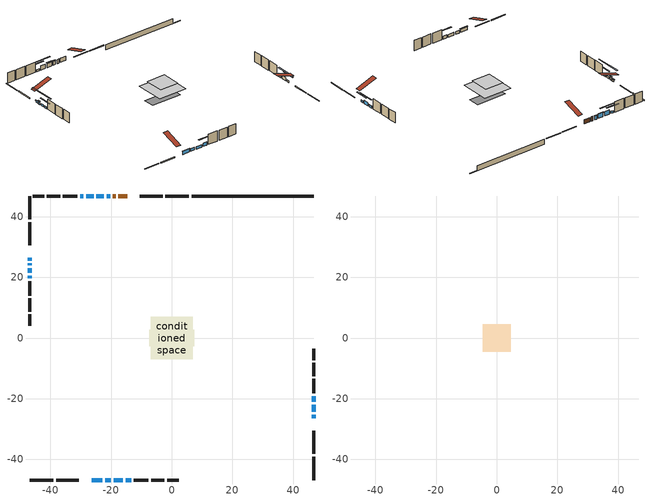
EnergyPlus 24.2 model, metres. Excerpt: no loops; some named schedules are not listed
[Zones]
conditioned space
 floor adiabatic (AdiabaticFloorConstruction): -6.98,-6.98 -6.98,6.98 6.98,6.98 6.98,-6.98 z4.28
 floor foundation (Slab1 construction): -7.41,-2.65 -7.41,2.65 7.41,2.65 7.41,-2.65 z-0.6
 wall outside (RimJoist1 construction): 5.67,46.83 -2.06,46.83 / -46.83,-46.83 -39.1,-46.83 / -46.83,46.83 -46.83,39.1 / 46.83,-46.83 46.83,-39.1 z1.84:2.14
 wall outside (RimJoist2 construction): -2.99,46.83 -10.54,46.83 / -38.17,-46.83 -30.63,-46.83 / -46.83,38.17 -46.83,30.63 / 46.83,-38.17 46.83,-30.63 z1.84:2.14
 wall outside (AdiabaticWallConstruction 1): -14.74,46.83 -17.62,46.83 / -18.55,46.83 -19.41,46.83 z1.84:3.87
 wall outside (AdiabaticWallConstruction): 46.83,-26.42 46.83,-25.25 / -46.83,26.42 -46.83,25.5 / -46.83,23.04 -46.83,21.51 / -46.83,20.59 -46.83,19.67 / 46.83,-21.01 46.83,-19.18 z1.84:2.76; -20.34,46.83 -21.45,46.83 z1.84:3.67; -22.38,46.83 -24.82,46.83 / -25.75,46.83 -28.19,46.83 z1.84:3.87; -26.42,-46.83 -22.86,-46.83 / 46.83,-24.32 46.83,-21.94 / -15.22,-46.83 -13.44,-46.83 z1.84:3.36; -46.83,24.58 -46.83,23.96 z1.84:3.37; -21.94,-46.83 -20.11,-46.83 / -19.18,-46.83 -16.14,-46.83 z1.84:3.06; -29.12,46.83 -30.23,46.83 z1.84:2.86
 wall outside (Wall1 construction): -31.16,46.83 -35.92,46.83 / -12.51,-46.83 -7.75,-46.83 / -46.83,18.74 -46.83,13.98 / 46.83,-18.25 46.83,-13.49 z1.84:6.72
 wall outside (Wall2 construction): -36.85,46.83 -41.2,46.83 / -6.82,-46.83 -2.47,-46.83 / -46.83,13.05 -46.83,8.7 / 46.83,-12.56 46.83,-8.21 z1.84:6.72
 wall outside (Wall3 construction): -42.13,46.83 -45.9,46.83 / -1.54,-46.83 2.23,-46.83 / -46.83,7.77 -46.83,4 / 46.83,-7.28 46.83,-3.51 z1.84:6.72
 wall foundation (FoundationWall1 construction): 6.6,46.83,-0.6 6.6,46.83,1.84 42.81,46.83,1.84 42.81,46.83,-0.41 46.83,46.83,-0.41 46.83,46.83,-0.6
 window (WindowConstruction): 46.83,-26.42 46.83,-25.25 z1.84:2.75
 window (WindowConstruction 7): -20.34,46.83 -21.45,46.83 z1.84:3.67
 window (WindowConstruction 8): -22.38,46.83 -24.82,46.83 z1.84:3.87
 window (WindowConstruction 9): -26.42,-46.83 -22.86,-46.83 z1.84:3.36
 window (WindowConstruction 10): -46.83,26.42 -46.83,25.5 z1.84:2.75
 window (WindowConstruction 11): -46.83,24.58 -46.83,23.97 z1.84:3.36
 window (WindowConstruction 12): -21.94,-46.83 -20.11,-46.83 z1.84:3.06
 window (WindowConstruction 13): -19.18,-46.83 -16.14,-46.83 z1.84:3.06
 window (WindowConstruction 1): 46.83,-24.32 46.83,-21.94 z1.84:3.36
 window (WindowConstruction 14): -46.83,23.04 -46.83,21.51 z1.84:2.75
 window (WindowConstruction 2): -25.75,46.83 -28.19,46.83 z1.84:3.87
 window (WindowConstruction 3): -29.12,46.83 -30.23,46.83 z1.84:2.85
 window (WindowConstruction 4): -15.21,-46.83 -13.44,-46.83 z1.84:3.36
 window (WindowConstruction 5): -46.83,20.58 -46.83,19.67 z1.84:2.75
 window (WindowConstruction 6): 46.83,-21.01 46.83,-19.18 z1.84:2.75
 door (Door): -14.74,46.83 -17.62,46.83 z1.84:3.87
 door (Door 1): -18.55,46.83 -19.41,46.83 z1.84:3.87
 ceiling adiabatic (AdiabaticFloorConstruction): 6.98,-6.98 6.98,6.98 -6.98,6.98 -6.98,-6.98 z4.28
attic - vented
 floor to conditioned space (Floor1 construction Reversed): -4.58,-4.58 -4.58,4.58 4.58,4.58 4.58,-4.58 z6.72
 roof outside (Roof1 construction): -13.81,46.83,6.72 -13.81,37.92,9.69 -11.47,37.92,9.69 -11.47,46.83,6.72; -27.35,-46.83,6.72 -27.35,-37.92,9.69 -29.7,-37.92,9.69 -29.7,-46.83,6.72; -46.83,27.35,6.72 -37.92,27.35,9.69 -37.92,29.7,9.69 -46.83,29.7,6.72; 46.83,-27.35,6.72 37.92,-27.35,9.69 37.92,-29.7,9.69 46.83,-29.7,6.72
shading: 46.83,-22.61 46.83,-29.06 47.24,-29.06 47.24,-22.61 z5.39; -21.65,46.83 -20.14,46.83 -20.14,47.24 -21.65,47.24 z3.87; -25.02,46.83 -22.18,46.83 -22.18,47.24 -25.02,47.24 z4.07; -22.66,-46.83 -26.62,-46.83 -26.62,-47.24 -22.66,-47.24 z3.57; -46.83,25.3 -46.83,26.62 -47.24,26.62 -47.24,25.3 z2.96; -46.83,23.76 -46.83,24.78 -47.24,24.78 -47.24,23.76 z3.57; 46.83,-19.3 46.83,-26.96 47.24,-26.96 47.24,-19.3 z6; -46.83,16.13 -46.83,28.42 -47.24,28.42 -47.24,16.13 z8.13; -30.83,46.83 -23.11,46.83 -23.11,47.24 -30.83,47.24 z6.51; -32.87,46.83 -26.48,46.83 -26.48,47.24 -32.87,47.24 z5.49; -10.8,-46.83 -17.85,-46.83 -17.85,-47.24 -10.8,-47.24 z6; -46.83,17.03 -46.83,23.22 -47.24,23.22 -47.24,17.03 z5.39; 46.83,-18.98 46.83,-21.21 47.24,-21.21 47.24,-18.98 z2.96
[Building]
Building 1: Terrain=Suburbs
[Site:Location]
Muskoka_ON: Latitude {deg}=44.97; Longitude {deg}=-79.3; Time Zone {hr}=-5; Elevation {m}=282; Keep Site Location Information=Yes
[Site:GroundTemperature:Shallow]
1.23063, -0.843289, -1.00938, -0.0251953, 3.92574, 7.85827, 11.2676, 13.4273, 13.6107, 11.8542, 8.53183, 4.71994
[Site:WaterMainsTemperature]
Calculation Method=Schedule; Temperature Schedule=mains temperature schedule
[Material] Roughness=Rough; Thermal Absorptance=0.9
Name | Thickness {m} | Conductivity {W/m-K} | Density {kg/m3} | Specific Heat {J/kg-K} | Solar Absorptance | Visible Absorptance
asphalt or fiberglass shingles | 0.00635 | 0.162714 | 1121.4 | 1465.45 | 0.4 | 0.4
ceiling loosefill ins | 0.0846667 | 0.0480833 | 16.02 | 1046.75 | 0.7 | 0.7
ceiling stud and cavity | 0.1397 | 0.10943 | 65.682 | 1177.47 | 0.7 | 0.7
concrete 4.0 in. | 0.1016 | 1.803125 | 2242.8 | 837.4 | 0.7 | 0.7
concrete 8.0 in. | 0.2032 | 1.803125 | 2242.8 | 837.4 | 0.7 | 0.7
door material | 0.04445 | 0.053851 | 512.64 | 1214.23 | 0.7 | 0.7
exterior vertical ins | 0.040433 | 0.029427 | 32.04 | 1214.23 | 0.7 | 0.7
floor covering | 0.0127 | 0.0433444 | 54.468 | 1339.84 | 0.6 | 0.6
floor rigid ins; wall rigid ins 1 | 0.512978 | 0.029427 | 32.04 | 1214.23 | 0.7 | 0.7
floor stud and cavity | 0.1397 | 1.75129 | 37.0049 | 1207.88 | 0.7 | 0.7
furniture material conditioned space 1 | 0.1524 | 0.115458 | 640.8 | 1214.23 | 0.6 | 0.6
gypsum board | 0.0127 | 0.160291 | 801 | 837.4 | 0.6 | 0.6
gypsum board 1 | 0.0127 | 0.160291 | 801 | 837.4 | 0.7 | 0.7
osb sheathing 0.5 in. | 0.0127 | 0.115458 | 512.64 | 1214.23 | 0.7 | 0.7
osb sheathing 0.75 in. | 0.01905 | 0.115458 | 512.64 | 1214.23 | 0.7 | 0.7
osb sheathing 2.0 in. | 0.0508 | 0.115458 | 512.64 | 1214.23 | 0.7 | 0.7
rim joist rigid ins; wall rigid ins | 0.051816 | 0.029427 | 32.04 | 1214.23 | 0.7 | 0.7
rim joist stud and cavity | 0.0508 | 0.0405436 | 125.044 | 1163.47 | 0.6 | 0.6
rim joist stud and cavity 1 | 0.0508 | 0.0407728 | 125.044 | 1163.47 | 0.6 | 0.6
wall stud and cavity | 0.1397 | 0.372494 | 139.0536 | 1170.24 | 0.7 | 0.7
wall stud and cavity 1 | 0.1397 | 0.52545 | 139.0536 | 1170.24 | 0.7 | 0.7
wall stud and cavity 2 | 0.1397 | 0.123847 | 139.0536 | 1170.24 | 0.7 | 0.7
wall stud and cavity 3 | 0.0889 | 0.380278 | 52.3479 | 1209.89 | 0.7 | 0.7
wall stud and cavity 4 | 0.0889 | 0.391764 | 83.0341 | 1211.67 | 0.7 | 0.7
wood siding | 0.0254 | 0.102417 | 544.68 | 1172.36 | 0.4 | 0.4
wood siding 1; wood siding 2; wood siding 3 | 0.0254 | 0.102417 | 544.68 | 1172.36 | 0.7 | 0.7
[WindowMaterial:SimpleGlazingSystem]
Name | U-Factor {W/m2-K} | Solar Heat Gain Coefficient
WindowMaterial | 2.95426 | 0.57
WindowMaterial 1 | 2.89748 | 0.65
WindowMaterial 10 | 4.21364 | 0.68
WindowMaterial 11 | 3.03092 | 0.49
WindowMaterial 2 | 4.02911 | 0.69
WindowMaterial 3 | 2.98209 | 0.6
WindowMaterial 4 | 2.907136 | 0.64
WindowMaterial 5 | 3.02581 | 0.51
WindowMaterial 6 | 2.96619 | 0.63
WindowMaterial 7 | 2.1355 | 0.54
WindowMaterial 8 | 3.006501 | 0.51
WindowMaterial 9 | 2.99685 | 0.54
[Construction]
AdiabaticFloorConstruction: floor stud and cavity, floor rigid ins, osb sheathing 0.75 in., floor covering
AdiabaticWallConstruction: wood siding 2, wall rigid ins 1, wall stud and cavity 3, gypsum board
AdiabaticWallConstruction 1: wood siding 3, wall rigid ins 1, wall stud and cavity 3, gypsum board
Door; Door 1: door material
Floor1 construction Reversed: gypsum board, ceiling stud and cavity, ceiling loosefill ins
FoundationWall1 construction: concrete 8.0 in., gypsum board 1
furniture construction conditioned space 1: furniture material conditioned space 1
PartitionWallConstruction: gypsum board, wall stud and cavity 4, gypsum board
RimJoist1 construction: wood siding 1, rim joist rigid ins, osb sheathing 2.0 in., rim joist stud and cavity
RimJoist2 construction: wood siding 1, rim joist rigid ins, osb sheathing 2.0 in., rim joist stud and cavity 1
Roof1 construction: asphalt or fiberglass shingles
Slab1 construction: concrete 4.0 in.
Wall1 construction: wood siding, wall rigid ins, osb sheathing 0.5 in., wall stud and cavity, gypsum board
Wall2 construction: wood siding, wall rigid ins, osb sheathing 0.5 in., wall stud and cavity 1, gypsum board
Wall3 construction: wood siding, osb sheathing 0.5 in., wall stud and cavity 2, gypsum board
WindowConstruction: WindowMaterial
WindowConstruction 1: WindowMaterial 1
WindowConstruction 10; WindowConstruction 5; WindowConstruction 6: WindowMaterial 5
WindowConstruction 11: WindowMaterial 8
WindowConstruction 12: WindowMaterial 9
WindowConstruction 13: WindowMaterial 10
WindowConstruction 14: WindowMaterial 11
WindowConstruction 2; WindowConstruction 8: WindowMaterial 2
WindowConstruction 3: WindowMaterial 3
WindowConstruction 4: WindowMaterial 4
WindowConstruction 7: WindowMaterial 6
WindowConstruction 9: WindowMaterial 7
[Zone] Multiplier=1; Part of Total Floor Area=Yes
Name | Volume {m3}
attic - vented | 40.3804
conditioned space | 662.7
[Space]
Name | Zone | Volume {m3}
attic - vented 1 | attic - vented | 40.3804
conditioned space 1 | conditioned space | 662.7
[ZoneInfiltration:EffectiveLeakageArea]
infil attic - vented 1: Zone or Space=attic - vented 1; Schedule=Always On Discrete; Effective Air Leakage Area {cm2}=3405.97; Stack Coefficient=0.000206587; Wind Coefficient=9.71118e-06
[ZoneMixing]
whole house fan mix: Zone or Space=attic - vented; Schedule=Always On Continuous; Design Flow Rate Calculation Method=Flow/Zone; Design Flow Rate {m3/s}=0; Source Zone or Space=conditioned space
[SurfaceProperty:ExposedFoundationPerimeter]
Slab1: Exposed Perimeter Calculation Method=TotalExposedPerimeter; Total Exposed Perimeter {m}=40.233
[InternalMass] Zone or ZoneList=conditioned space; Space or SpaceList=conditioned space 1
Name | Construction | Surface Area {m2}
furniture mass conditioned space 1 | furniture construction conditioned space 1 | 109.36
partition wall mass | PartitionWallConstruction | 273.4
[Lights]
interior lighting: Zone or ZoneList or Space or SpaceList=conditioned space 1; Schedule=interior lighting schedule; Design Level Calculation Method=LightingLevel; Lighting Level {W}=343.2; Return Air Fraction=0; Fraction Radiant=0.6; Fraction Visible=0.2; Fraction Replaceable=1
[People]
occupants: Zone or ZoneList or Space or SpaceList=conditioned space 1; Number of People Schedule=occupants schedule; Number of People Calculation Method=People; Number of People=3; Fraction Radiant=0.314171; Sensible Heat Fraction=0.56303; Activity Level Schedule=occupants activity schedule; Carbon Dioxide Generation Rate {m3/s-W}=0; Enable ASHRAE 55 Comfort Warnings=No; Mean Radiant Temperature Calculation Type=EnclosureAveraged
[ElectricEquipment] Zone or ZoneList or Space or SpaceList=conditioned space 1; Design Level Calculation Method=EquipmentLevel
Name | Schedule | Design Level {W} | Fraction Latent | Fraction Radiant | Fraction Lost
clothes dryer | clothes dryer schedule | 140.772 | 0.015 | 0.081 | 0.85
clothes washer | clothes washer schedule | 32.1985 | 0.03 | 0.162 | 0.7
cooking range | cooking range schedule | 215.147 | 0.08 | 0.432 | 0.2
dishwasher | dishwasher schedule | 66.8632 | 0.3 | 0.18 | 0.4
fridge | fridge schedule | 72.9452 | 0 | 0.6 | 0
mech vent bath fan 0 | mech vent bath fan 0 schedule | 50.2 | 0 | 0 | 1
mech vent bath fan 1 | mech vent bath fan 1 schedule | 50.2 | 0 | 0 | 1
mech vent house fan | mech vent house fan schedule | 0 | 0 | 0 | 1
mech vent house fan cfis | mech vent house fan cfis schedule | 0 | 0 | 0 | 0
mech vent range fan 0 | mech vent range fan 0 schedule | 57 | 0 | 0 | 1
misc plug loads | misc plug loads schedule | 494.7 | 0.045 | 0.513 | 0.1
whole house fan | Always On Discrete | 0 | 0 | 0 | 1
[OtherEquipment] Zone or ZoneList or Space or SpaceList=conditioned space 1; Design Level Calculation Method=EquipmentLevel
Name | Fuel Type | Schedule | Design Level {W} | Fraction Latent | Fraction Radiant | Fraction Lost
clothes dryer 1 | Electricity | clothes dryer schedule | 0 | 0.015 | 0.081 | 0.85
cooking range 1 | Electricity | cooking range schedule | 0 | 0.08 | 0.432 | 0.2
general water use latent | None | general water use schedule | 62.594 | 1 | 0 | 0
general water use sensible | None | general water use schedule | -61.6891 | 0 | 0.6 | 0
mech vent house fan latent load | None | Always On Discrete | 0 | 1 | 0 | 0
mech vent house fan sensible load | None | Always On Discrete | 0 | 0 | 0 | 0
water heater energy adjustment1 | NaturalGas | Always On Discrete | 0.01 | 0 | 0 | 1
[ZoneInfiltration:DesignFlowRate] Zone or ZoneList or Space or SpaceList=conditioned space 1; Schedule=Always On Discrete; Design Flow Rate Calculation Method=Flow/Zone; Design Flow Rate {m3/s}=0
infil flow; natural vent flow; whole house fan flow
[Foundation:Kiva]
Foundation Kiva 1: Initial Indoor Air Temperature {C}=18; Wall Height Above Grade {m}=1.83999; Wall Depth Below Slab {m}=0.2032; Custom Block Material Name 1=exterior vertical ins; Custom Block Depth 1 {m}=2.43998; Custom Block X Position 1 {m}=0.2159; Custom Block Z Position 1 {m}=0
[Foundation:Kiva:Settings]
Soil Conductivity {W/m-K}=0.849921; Soil Density {kg/m3}=1842.3; Soil Specific Heat {J/kg-K}=418.7; Ground Solar Absorptivity=0.9; Ground Thermal Absorptivity=0.9; Ground Surface Roughness {m}=0.03; Far-Field Width {m}=40; Deep-Ground Boundary Condition=ZeroFlux; Deep-Ground Depth {m}=40; Minimum Cell Dimension {m}=0.2; Maximum Cell Growth Coefficient=3; Simulation Timestep=Timestep
[Exterior:Lights]
exterior lighting: Schedule=exterior lighting schedule; Design Level {W}=75.6
[Schedule:Constant]
Name | Hourly Value
Always On Continuous; mech vent house fan schedule; mech vent house fan cfis schedule; Always On Discrete | 1
occupants activity schedule | 117.228
fridge schedule | 0
[Schedule:Week:Daily]
interior lighting schedule Week Rule - Jan1-Jan27: interior lighting schedule day, interior lighting schedule day, interior lighting schedule day, interior lighting schedule day, interior lighting schedule day, interior lighting schedule day, interior lighting schedule day, interior lighting schedule default day, interior lighting schedule default day, interior lighting schedule default day, interior lighting schedule default day, interior lighting schedule default day
interior lighting schedule Week Rule - Jan28-Feb3: interior lighting schedule day, interior lighting schedule day, interior lighting schedule day, interior lighting schedule day, interior lighting schedule day 1, interior lighting schedule day 1, interior lighting schedule day 1, interior lighting schedule default day, interior lighting schedule default day, interior lighting schedule default day, interior lighting schedule default day, interior lighting schedule default day
interior lighting schedule Week Rule - Feb4-Feb24: interior lighting schedule day 1, interior lighting schedule day 1, interior lighting schedule day 1, interior lighting schedule day 1, interior lighting schedule day 1, interior lighting schedule day 1, interior lighting schedule day 1, interior lighting schedule default day, interior lighting schedule default day, interior lighting schedule default day, interior lighting schedule default day, interior lighting schedule default day
interior lighting schedule Week Rule - Feb25-Mar3: interior lighting schedule day 1, interior lighting schedule day 1, interior lighting schedule day 1, interior lighting schedule day 1, interior lighting schedule day 2, interior lighting schedule day 2, interior lighting schedule day 2, interior lighting schedule default day, interior lighting schedule default day, interior lighting schedule default day, interior lighting schedule default day, interior lighting schedule default day
interior lighting schedule Week Rule - Mar4-Mar31: interior lighting schedule day 2, interior lighting schedule day 2, interior lighting schedule day 2, interior lighting schedule day 2, interior lighting schedule day 2, interior lighting schedule day 2, interior lighting schedule day 2, interior lighting schedule default day, interior lighting schedule default day, interior lighting schedule default day, interior lighting schedule default day, interior lighting schedule default day
interior lighting schedule Week Rule - Apr1-Apr28: interior lighting schedule day 3, interior lighting schedule day 3, interior lighting schedule day 3, interior lighting schedule day 3, interior lighting schedule day 3, interior lighting schedule day 3, interior lighting schedule day 3, interior lighting schedule default day, interior lighting schedule default day, interior lighting schedule default day, interior lighting schedule default day, interior lighting schedule default day
interior lighting schedule Week Rule - Apr29-May5: interior lighting schedule day 3, interior lighting schedule day 3, interior lighting schedule day 4, interior lighting schedule day 4, interior lighting schedule day 4, interior lighting schedule day 4, interior lighting schedule day 4, interior lighting schedule default day, interior lighting schedule default day, interior lighting schedule default day, interior lighting schedule default day, interior lighting schedule default day
interior lighting schedule Week Rule - May6-May26: interior lighting schedule day 4, interior lighting schedule day 4, interior lighting schedule day 4, interior lighting schedule day 4, interior lighting schedule day 4, interior lighting schedule day 4, interior lighting schedule day 4, interior lighting schedule default day, interior lighting schedule default day, interior lighting schedule default day, interior lighting schedule default day, interior lighting schedule default day
interior lighting schedule Week Rule - May27-Jun2: interior lighting schedule day 4, interior lighting schedule day 4, interior lighting schedule day 4, interior lighting schedule day 4, interior lighting schedule day 4, interior lighting schedule day 5, interior lighting schedule day 5, interior lighting schedule default day, interior lighting schedule default day, interior lighting schedule default day, interior lighting schedule default day, interior lighting schedule default day
interior lighting schedule Week Rule - Jun3-Jun30: interior lighting schedule day 5, interior lighting schedule day 5, interior lighting schedule day 5, interior lighting schedule day 5, interior lighting schedule day 5, interior lighting schedule day 5, interior lighting schedule day 5, interior lighting schedule default day, interior lighting schedule default day, interior lighting schedule default day, interior lighting schedule default day, interior lighting schedule default day
interior lighting schedule Week Rule - Jul1-Jul28: interior lighting schedule day 6, interior lighting schedule day 6, interior lighting schedule day 6, interior lighting schedule day 6, interior lighting schedule day 6, interior lighting schedule day 6, interior lighting schedule day 6, interior lighting schedule default day, interior lighting schedule default day, interior lighting schedule default day, interior lighting schedule default day, interior lighting schedule default day
interior lighting schedule Week Rule - Jul29-Aug4: interior lighting schedule day 6, interior lighting schedule day 6, interior lighting schedule day 6, interior lighting schedule day 7, interior lighting schedule day 7, interior lighting schedule day 7, interior lighting schedule day 7, interior lighting schedule default day, interior lighting schedule default day, interior lighting schedule default day, interior lighting schedule default day, interior lighting schedule default day
interior lighting schedule Week Rule - Aug5-Aug25: interior lighting schedule day 7, interior lighting schedule day 7, interior lighting schedule day 7, interior lighting schedule day 7, interior lighting schedule day 7, interior lighting schedule day 7, interior lighting schedule day 7, interior lighting schedule default day, interior lighting schedule default day, interior lighting schedule default day, interior lighting schedule default day, interior lighting schedule default day
interior lighting schedule Week Rule - Aug26-Sep1: interior lighting schedule day 7, interior lighting schedule day 7, interior lighting schedule day 7, interior lighting schedule day 7, interior lighting schedule day 7, interior lighting schedule day 7, interior lighting schedule day 8, interior lighting schedule default day, interior lighting schedule default day, interior lighting schedule default day, interior lighting schedule default day, interior lighting schedule default day
interior lighting schedule Week Rule - Sep2-Sep29: interior lighting schedule day 8, interior lighting schedule day 8, interior lighting schedule day 8, interior lighting schedule day 8, interior lighting schedule day 8, interior lighting schedule day 8, interior lighting schedule day 8, interior lighting schedule default day, interior lighting schedule default day, interior lighting schedule default day, interior lighting schedule default day, interior lighting schedule default day
interior lighting schedule Week Rule - Sep30-Oct6: interior lighting schedule day 8, interior lighting schedule day 9, interior lighting schedule day 9, interior lighting schedule day 9, interior lighting schedule day 9, interior lighting schedule day 9, interior lighting schedule day 9, interior lighting schedule default day, interior lighting schedule default day, interior lighting schedule default day, interior lighting schedule default day, interior lighting schedule default day
interior lighting schedule Week Rule - Oct7-Oct27: interior lighting schedule day 9, interior lighting schedule day 9, interior lighting schedule day 9, interior lighting schedule day 9, interior lighting schedule day 9, interior lighting schedule day 9, interior lighting schedule day 9, interior lighting schedule default day, interior lighting schedule default day, interior lighting schedule default day, interior lighting schedule default day, interior lighting schedule default day
interior lighting schedule Week Rule - Oct28-Nov3: interior lighting schedule day 9, interior lighting schedule day 9, interior lighting schedule day 9, interior lighting schedule day 9, interior lighting schedule day 10, interior lighting schedule day 10, interior lighting schedule day 10, interior lighting schedule default day, interior lighting schedule default day, interior lighting schedule default day, interior lighting schedule default day, interior lighting schedule default day
interior lighting schedule Week Rule - Nov4-Nov24: interior lighting schedule day 10, interior lighting schedule day 10, interior lighting schedule day 10, interior lighting schedule day 10, interior lighting schedule day 10, interior lighting schedule day 10, interior lighting schedule day 10, interior lighting schedule default day, interior lighting schedule default day, interior lighting schedule default day, interior lighting schedule default day, interior lighting schedule default day
interior lighting schedule Week Rule - Nov25-Dec1: interior lighting schedule day 10, interior lighting schedule day 10, interior lighting schedule day 10, interior lighting schedule day 10, interior lighting schedule day 10, interior lighting schedule day 10, interior lighting schedule day 11, interior lighting schedule default day, interior lighting schedule default day, interior lighting schedule default day, interior lighting schedule default day, interior lighting schedule default day
interior lighting schedule Week Rule - Dec2-Dec31: interior lighting schedule day 11, interior lighting schedule day 11, interior lighting schedule day 11, interior lighting schedule day 11, interior lighting schedule day 11, interior lighting schedule day 11, interior lighting schedule day 11, interior lighting schedule default day, interior lighting schedule default day, interior lighting schedule default day, interior lighting schedule default day, interior lighting schedule default day
occupants schedule Week Rule - Jan1-Dec31: occupants schedule day, occupants schedule day, occupants schedule day, occupants schedule day, occupants schedule day, occupants schedule day, occupants schedule day, occupants schedule default day, occupants schedule default day, occupants schedule default day, occupants schedule default day, occupants schedule default day
clothes dryer schedule Week Rule - Jan1-Dec31: clothes dryer schedule day, clothes dryer schedule day, clothes dryer schedule day, clothes dryer schedule day, clothes dryer schedule day, clothes dryer schedule day, clothes dryer schedule day, clothes dryer schedule default day, clothes dryer schedule default day, clothes dryer schedule default day, clothes dryer schedule default day, clothes dryer schedule default day
clothes washer schedule Week Rule - Jan1-Dec31: clothes washer schedule day, clothes washer schedule day, clothes washer schedule day, clothes washer schedule day, clothes washer schedule day, clothes washer schedule day, clothes washer schedule day, clothes washer schedule default day, clothes washer schedule default day, clothes washer schedule default day, clothes washer schedule default day, clothes washer schedule default day
cooking range schedule Week Rule - Jan1-Dec31: cooking range schedule day, cooking range schedule day, cooking range schedule day, cooking range schedule day, cooking range schedule day, cooking range schedule day, cooking range schedule day, cooking range schedule default day, cooking range schedule default day, cooking range schedule default day, cooking range schedule default day, cooking range schedule default day
dishwasher schedule Week Rule - Jan1-Dec31: dishwasher schedule day, dishwasher schedule day, dishwasher schedule day, dishwasher schedule day, dishwasher schedule day, dishwasher schedule day, dishwasher schedule day, dishwasher schedule default day, dishwasher schedule default day, dishwasher schedule default day, dishwasher schedule default day, dishwasher schedule default day
mech vent bath fan 0 schedule Week Rule - Jan1-Dec31: mech vent bath fan 0 schedule day, mech vent bath fan 0 schedule day, mech vent bath fan 0 schedule day, mech vent bath fan 0 schedule day, mech vent bath fan 0 schedule day, mech vent bath fan 0 schedule day, mech vent bath fan 0 schedule day, mech vent bath fan 0 schedule default day, mech vent bath fan 0 schedule default day, mech vent bath fan 0 schedule default day, mech vent bath fan 0 schedule default day, mech vent bath fan 0 schedule default day
mech vent bath fan 1 schedule Week Rule - Jan1-Dec31: mech vent bath fan 1 schedule day, mech vent bath fan 1 schedule day, mech vent bath fan 1 schedule day, mech vent bath fan 1 schedule day, mech vent bath fan 1 schedule day, mech vent bath fan 1 schedule day, mech vent bath fan 1 schedule day, mech vent bath fan 1 schedule default day, mech vent bath fan 1 schedule default day, mech vent bath fan 1 schedule default day, mech vent bath fan 1 schedule default day, mech vent bath fan 1 schedule default day
mech vent range fan 0 schedule Week Rule - Jan1-Dec31: mech vent range fan 0 schedule day, mech vent range fan 0 schedule day, mech vent range fan 0 schedule day, mech vent range fan 0 schedule day, mech vent range fan 0 schedule day, mech vent range fan 0 schedule day, mech vent range fan 0 schedule day, mech vent range fan 0 schedule default day, mech vent range fan 0 schedule default day, mech vent range fan 0 schedule default day, mech vent range fan 0 schedule default day, mech vent range fan 0 schedule default day
misc plug loads schedule Week Rule - Jan1-Dec31: misc plug loads schedule day, misc plug loads schedule day, misc plug loads schedule day, misc plug loads schedule day, misc plug loads schedule day, misc plug loads schedule day, misc plug loads schedule day, misc plug loads schedule default day, misc plug loads schedule default day, misc plug loads schedule default day, misc plug loads schedule default day, misc plug loads schedule default day
general water use schedule Week Rule - Jan1-Dec31: general water use schedule day, general water use schedule day, general water use schedule day, general water use schedule day, general water use schedule day, general water use schedule day, general water use schedule day, general water use schedule default day, general water use schedule default day, general water use schedule default day, general water use schedule default day, general water use schedule default day
exterior lighting schedule Week Rule - Jan1-Jan27: exterior lighting schedule day, exterior lighting schedule day, exterior lighting schedule day, exterior lighting schedule day, exterior lighting schedule day, exterior lighting schedule day, exterior lighting schedule day, exterior lighting schedule default day, exterior lighting schedule default day, exterior lighting schedule default day, exterior lighting schedule default day, exterior lighting schedule default day
exterior lighting schedule Week Rule - Jan28-Feb3: exterior lighting schedule day, exterior lighting schedule day, exterior lighting schedule day, exterior lighting schedule day, exterior lighting schedule day 1, exterior lighting schedule day 1, exterior lighting schedule day 1, exterior lighting schedule default day, exterior lighting schedule default day, exterior lighting schedule default day, exterior lighting schedule default day, exterior lighting schedule default day
exterior lighting schedule Week Rule - Feb4-Feb24: exterior lighting schedule day 1, exterior lighting schedule day 1, exterior lighting schedule day 1, exterior lighting schedule day 1, exterior lighting schedule day 1, exterior lighting schedule day 1, exterior lighting schedule day 1, exterior lighting schedule default day, exterior lighting schedule default day, exterior lighting schedule default day, exterior lighting schedule default day, exterior lighting schedule default day
exterior lighting schedule Week Rule - Feb25-Mar3: exterior lighting schedule day 1, exterior lighting schedule day 1, exterior lighting schedule day 1, exterior lighting schedule day 1, exterior lighting schedule day 2, exterior lighting schedule day 2, exterior lighting schedule day 2, exterior lighting schedule default day, exterior lighting schedule default day, exterior lighting schedule default day, exterior lighting schedule default day, exterior lighting schedule default day
exterior lighting schedule Week Rule - Mar4-Mar31: exterior lighting schedule day 2, exterior lighting schedule day 2, exterior lighting schedule day 2, exterior lighting schedule day 2, exterior lighting schedule day 2, exterior lighting schedule day 2, exterior lighting schedule day 2, exterior lighting schedule default day, exterior lighting schedule default day, exterior lighting schedule default day, exterior lighting schedule default day, exterior lighting schedule default day
exterior lighting schedule Week Rule - Apr1-Apr28: exterior lighting schedule day 3, exterior lighting schedule day 3, exterior lighting schedule day 3, exterior lighting schedule day 3, exterior lighting schedule day 3, exterior lighting schedule day 3, exterior lighting schedule day 3, exterior lighting schedule default day, exterior lighting schedule default day, exterior lighting schedule default day, exterior lighting schedule default day, exterior lighting schedule default day
exterior lighting schedule Week Rule - Apr29-May5: exterior lighting schedule day 3, exterior lighting schedule day 3, exterior lighting schedule day 4, exterior lighting schedule day 4, exterior lighting schedule day 4, exterior lighting schedule day 4, exterior lighting schedule day 4, exterior lighting schedule default day, exterior lighting schedule default day, exterior lighting schedule default day, exterior lighting schedule default day, exterior lighting schedule default day
exterior lighting schedule Week Rule - May6-May26: exterior lighting schedule day 4, exterior lighting schedule day 4, exterior lighting schedule day 4, exterior lighting schedule day 4, exterior lighting schedule day 4, exterior lighting schedule day 4, exterior lighting schedule day 4, exterior lighting schedule default day, exterior lighting schedule default day, exterior lighting schedule default day, exterior lighting schedule default day, exterior lighting schedule default day
exterior lighting schedule Week Rule - May27-Jun2: exterior lighting schedule day 4, exterior lighting schedule day 4, exterior lighting schedule day 4, exterior lighting schedule day 4, exterior lighting schedule day 4, exterior lighting schedule day 5, exterior lighting schedule day 5, exterior lighting schedule default day, exterior lighting schedule default day, exterior lighting schedule default day, exterior lighting schedule default day, exterior lighting schedule default day
exterior lighting schedule Week Rule - Jun3-Jun30: exterior lighting schedule day 5, exterior lighting schedule day 5, exterior lighting schedule day 5, exterior lighting schedule day 5, exterior lighting schedule day 5, exterior lighting schedule day 5, exterior lighting schedule day 5, exterior lighting schedule default day, exterior lighting schedule default day, exterior lighting schedule default day, exterior lighting schedule default day, exterior lighting schedule default day
exterior lighting schedule Week Rule - Jul1-Jul28: exterior lighting schedule day 6, exterior lighting schedule day 6, exterior lighting schedule day 6, exterior lighting schedule day 6, exterior lighting schedule day 6, exterior lighting schedule day 6, exterior lighting schedule day 6, exterior lighting schedule default day, exterior lighting schedule default day, exterior lighting schedule default day, exterior lighting schedule default day, exterior lighting schedule default day
exterior lighting schedule Week Rule - Jul29-Aug4: exterior lighting schedule day 6, exterior lighting schedule day 6, exterior lighting schedule day 6, exterior lighting schedule day 7, exterior lighting schedule day 7, exterior lighting schedule day 7, exterior lighting schedule day 7, exterior lighting schedule default day, exterior lighting schedule default day, exterior lighting schedule default day, exterior lighting schedule default day, exterior lighting schedule default day
exterior lighting schedule Week Rule - Aug5-Aug25: exterior lighting schedule day 7, exterior lighting schedule day 7, exterior lighting schedule day 7, exterior lighting schedule day 7, exterior lighting schedule day 7, exterior lighting schedule day 7, exterior lighting schedule day 7, exterior lighting schedule default day, exterior lighting schedule default day, exterior lighting schedule default day, exterior lighting schedule default day, exterior lighting schedule default day
exterior lighting schedule Week Rule - Aug26-Sep1: exterior lighting schedule day 7, exterior lighting schedule day 7, exterior lighting schedule day 7, exterior lighting schedule day 7, exterior lighting schedule day 7, exterior lighting schedule day 7, exterior lighting schedule day 8, exterior lighting schedule default day, exterior lighting schedule default day, exterior lighting schedule default day, exterior lighting schedule default day, exterior lighting schedule default day
[Schedule:Year]
interior lighting schedule: interior lighting schedule Week Rule - Jan1-Jan27, 1, 1, 1, 27, interior lighting schedule Week Rule - Jan28-Feb3, 1, 28, 2, 3, interior lighting schedule Week Rule - Feb4-Feb24, 2, 4, 2, 24, interior lighting schedule Week Rule - Feb25-Mar3, 2, 25, 3, 3, interior lighting schedule Week Rule - Mar4-Mar31, 3, 4, 3, 31, interior lighting schedule Week Rule - Apr1-Apr28, 4, 1, 4, 28, interior lighting schedule Week Rule - Apr29-May5, 4, 29, 5, 5, interior lighting schedule Week Rule - May6-May26, 5, 6, 5, 26, interior lighting schedule Week Rule - May27-Jun2, 5, 27, 6, 2, interior lighting schedule Week Rule - Jun3-Jun30, 6, 3, 6, 30, interior lighting schedule Week Rule - Jul1-Jul28, 7, 1, 7, 28, interior lighting schedule Week Rule - Jul29-Aug4, 7, 29, 8, 4, interior lighting schedule Week Rule - Aug5-Aug25, 8, 5, 8, 25, interior lighting schedule Week Rule - Aug26-Sep1, 8, 26, 9, 1, interior lighting schedule Week Rule - Sep2-Sep29, 9, 2, 9, 29, interior lighting schedule Week Rule - Sep30-Oct6, 9, 30, 10, 6, interior lighting schedule Week Rule - Oct7-Oct27, 10, 7, 10, 27, interior lighting schedule Week Rule - Oct28-Nov3, 10, 28, 11, 3, interior lighting schedule Week Rule - Nov4-Nov24, 11, 4, 11, 24, interior lighting schedule Week Rule - Nov25-Dec1, 11, 25, 12, 1, interior lighting schedule Week Rule - Dec2-Dec31, 12, 2, 12, 31
occupants schedule: occupants schedule Week Rule - Jan1-Dec31, 1, 1, 12, 31
clothes dryer schedule: clothes dryer schedule Week Rule - Jan1-Dec31, 1, 1, 12, 31
clothes washer schedule: clothes washer schedule Week Rule - Jan1-Dec31, 1, 1, 12, 31
cooking range schedule: cooking range schedule Week Rule - Jan1-Dec31, 1, 1, 12, 31
dishwasher schedule: dishwasher schedule Week Rule - Jan1-Dec31, 1, 1, 12, 31
mech vent bath fan 0 schedule: mech vent bath fan 0 schedule Week Rule - Jan1-Dec31, 1, 1, 12, 31
mech vent bath fan 1 schedule: mech vent bath fan 1 schedule Week Rule - Jan1-Dec31, 1, 1, 12, 31
mech vent range fan 0 schedule: mech vent range fan 0 schedule Week Rule - Jan1-Dec31, 1, 1, 12, 31
misc plug loads schedule: misc plug loads schedule Week Rule - Jan1-Dec31, 1, 1, 12, 31
general water use schedule: general water use schedule Week Rule - Jan1-Dec31, 1, 1, 12, 31
exterior lighting schedule: exterior lighting schedule Week Rule - Jan1-Jan27, 1, 1, 1, 27, exterior lighting schedule Week Rule - Jan28-Feb3, 1, 28, 2, 3, exterior lighting schedule Week Rule - Feb4-Feb24, 2, 4, 2, 24, exterior lighting schedule Week Rule - Feb25-Mar3, 2, 25, 3, 3, exterior lighting schedule Week Rule - Mar4-Mar31, 3, 4, 3, 31, exterior lighting schedule Week Rule - Apr1-Apr28, 4, 1, 4, 28, exterior lighting schedule Week Rule - Apr29-May5, 4, 29, 5, 5, exterior lighting schedule Week Rule - May6-May26, 5, 6, 5, 26, exterior lighting schedule Week Rule - May27-Jun2, 5, 27, 6, 2, exterior lighting schedule Week Rule - Jun3-Jun30, 6, 3, 6, 30, exterior lighting schedule Week Rule - Jul1-Jul28, 7, 1, 7, 28, exterior lighting schedule Week Rule - Jul29-Aug4, 7, 29, 8, 4, exterior lighting schedule Week Rule - Aug5-Aug25, 8, 5, 8, 25, exterior lighting schedule Week Rule - Aug26-Sep1, 8, 26, 9, 1, exterior lighting schedule Week Rule - Sep2-Sep29, 9, 2, 9, 29, exterior lighting schedule Week Rule - Sep30-Oct6, 9, 30, 10, 6, exterior lighting schedule Week Rule - Oct7-Oct27, 10, 7, 10, 27, exterior lighting schedule Week Rule - Oct28-Nov3, 10, 28, 11, 3, exterior lighting schedule Week Rule - Nov4-Nov24, 11, 4, 11, 24, exterior lighting schedule Week Rule - Nov25-Dec1, 11, 25, 12, 1, exterior lighting schedule Week Rule - Dec2-Dec31, 12, 2, 12, 31
[Schedule:Compact]
mains temperature schedule: Through: 01/01, For: AllDays, Until: 24:00, 6.015, Through: 01/02, For: AllDays, Until: 24:00, 5.94667, Through: 01/03, For: AllDays, Until: 24:00, 5.87889, Through: 01/04, For: AllDays, Until: 24:00, 5.81278, Through: 01/05, For: AllDays, Until: 24:00, 5.74722, Through: 01/06, For: AllDays, Until: 24:00, 5.68333, Through: 01/07, For: AllDays, Until: 24:00, 5.62, Through: 01/08, For: AllDays, Until: 24:00, 5.55833, Through: 01/09, For: AllDays, Until: 24:00, 5.49722, Through: 01/10, For: AllDays, Until: 24:00, 5.43778, Through: 01/11, For: AllDays, Until: 24:00, 5.37944, Through: 01/12, For: AllDays, Until: 24:00, 5.32222, Through: 01/13, For: AllDays, Until: 24:00, 5.26611, Through: 01/14, For: AllDays, Until: 24:00, 5.21111, Through: 01/15, For: AllDays, Until: 24:00, 5.15778, Through: 01/16, For: AllDays, Until: 24:00, 5.10556, Through: 01/17, For: AllDays, Until: 24:00, 5.055, Through: 01/18, For: AllDays, Until: 24:00, 5.005, Through: 01/19, For: AllDays, Until: 24:00, 4.95667, Through: 01/20, For: AllDays, Until: 24:00, 4.91, Through: 01/21, For: AllDays, Until: 24:00, 4.86444, Through: 01/22, For: AllDays, Until: 24:00, 4.82, Through: 01/23, For: AllDays, Until: 24:00, 4.77722, Through: 01/24, For: AllDays, Until: 24:00, 4.73611, Through: 01/25, For: AllDays, Until: 24:00, 4.69556, Through: 01/26, For: AllDays, Until: 24:00, 4.65722, Through: 01/27, For: AllDays, Until: 24:00, 4.62, Through: 01/28, For: AllDays, Until: 24:00, 4.58389, Through: 01/29, For: AllDays, Until: 24:00, 4.55, Through: 01/30, For: AllDays, Until: 24:00, 4.51667, Through: 01/31, For: AllDays, Until: 24:00, 4.48556, Through: 02/01, For: AllDays, Until: 24:00, 4.45556, Through: 02/02, For: AllDays, Until: 24:00, 4.42722, Through: 02/03, For: AllDays, Until: 24:00, 4.4, Through: 02/04, For: AllDays, Until: 24:00, 4.375, Through: 02/05, For: AllDays, Until: 24:00, 4.35056, Through: 02/06, For: AllDays, Until: 24:00, 4.32833, Through: 02/07, For: AllDays, Until: 24:00, 4.30722, Through: 02/08, For: AllDays, Until: 24:00, 4.28833, Through: 02/09, For: AllDays, Until: 24:00, 4.27, Through: 02/10, For: AllDays, Until: 24:00, 4.25389, Through: 02/11, For: AllDays, Until: 24:00, 4.23944, Through: 02/12, For: AllDays, Until: 24:00, 4.22611, Through: 02/13, For: AllDays, Until: 24:00, 4.21444, Through: 02/14, For: AllDays, Until: 24:00, 4.20444, Through: 02/15, For: AllDays, Until: 24:00, 4.19556, Through: 02/16, For: AllDays, Until: 24:00, 4.18889, Through: 02/17, For: AllDays, Until: 24:00, 4.18333, Through: 02/18, For: AllDays, Until: 24:00, 4.17944, Through: 02/19, For: AllDays, Until: 24:00, 4.17722, Through: 02/20, For: AllDays, Until: 24:00, 4.17667, Through: 02/21, For: AllDays, Until: 24:00, 4.17722, Through: 02/22, For: AllDays, Until: 24:00, 4.18, Through: 02/23, For: AllDays, Until: 24:00, 4.18389, Through: 02/24, For: AllDays, Until: 24:00, 4.18944, Through: 02/25, For: AllDays, Until: 24:00, 4.19667, Through: 02/26, For: AllDays, Until: 24:00, 4.205, Through: 02/27, For: AllDays, Until: 24:00, 4.21556, Through: 02/28, For: AllDays, Until: 24:00, 4.22722, Through: 03/01, For: AllDays, Until: 24:00, 4.24056, Through: 03/02, For: AllDays, Until: 24:00, 4.25556, Through: 03/03, For: AllDays, Until: 24:00, 4.27167, Through: 03/04, For: AllDays, Until: 24:00, 4.29, Through: 03/05, For: AllDays, Until: 24:00, 4.30944, Through: 03/06, For: AllDays, Until: 24:00, 4.33056, Through: 03/07, For: AllDays, Until: 24:00, 4.35278, Through: 03/08, For: AllDays, Until: 24:00, 4.37722, Through: 03/09, For: AllDays, Until: 24:00, 4.40278, Through: 03/10, For: AllDays, Until: 24:00, 4.43, Through: 03/11, For: AllDays, Until: 24:00, 4.45833, Through: 03/12, For: AllDays, Until: 24:00, 4.48833, Through: 03/13, For: AllDays, Until: 24:00, 4.52, Through: 03/14, For: AllDays, Until: 24:00, 4.55278, Through: 03/15, For: AllDays, Until: 24:00, 4.58722, Through: 03/16, For: AllDays, Until: 24:00, 4.62333, Through: 03/17, For: AllDays, Until: 24:00, 4.66056, Through: 03/18, For: AllDays, Until: 24:00, 4.69944, Through: 03/19, For: AllDays, Until: 24:00, 4.73944, Through: 03/20, For: AllDays, Until: 24:00, 4.78111, Through: 03/21, For: AllDays, Until: 24:00, 4.82444, Through: 03/22, For: AllDays, Until: 24:00, 4.86833, Through: 03/23, For: AllDays, Until: 24:00, 4.91444, Through: 03/24, For: AllDays, Until: 24:00, 4.96111, Through: 03/25, For: AllDays, Until: 24:00, 5.01, Through: 03/26, For: AllDays, Until: 24:00, 5.05944, Through: 03/27, For: AllDays, Until: 24:00, 5.11056, Through: 03/28, For: AllDays, Until: 24:00, 5.16278, Through: 03/29, For: AllDays, Until: 24:00, 5.21667, Through: 03/30, For: AllDays, Until: 24:00, 5.27111, Through: 03/31, For: AllDays, Until: 24:00, 5.32722, Through: 04/01, For: AllDays, Until: 24:00, 5.38444, Through: 04/02, For: AllDays, Until: 24:00, 5.44333, Through: 04/03, For: AllDays, Until: 24:00, 5.50278, Through: 04/04, For: AllDays, Until: 24:00, 5.56389, Through: 04/05, For: AllDays, Until: 24:00, 5.62611, Through: 04/06, For: AllDays, Until: 24:00, 5.68889, Through: 04/07, For: AllDays, Until: 24:00, 5.75333, Through: 04/08, For: AllDays, Until: 24:00, 5.81889, Through: 04/09, For: AllDays, Until: 24:00, 5.88556, Through: 04/10, For: AllDays, Until: 24:00, 5.95278, Through: 04/11, For: AllDays, Until: 24:00, 6.02167, Through: 04/12, For: AllDays, Until: 24:00, 6.09111, Through: 04/13, For: AllDays, Until: 24:00, 6.16167, Through: 04/14, For: AllDays, Until: 24:00, 6.23333, Through: 04/15, For: AllDays, Until: 24:00, 6.30611, Through: 04/16, For: AllDays, Until: 24:00, 6.37944, Through: 04/17, For: AllDays, Until: 24:00, 6.45389, Through: 04/18, For: AllDays, Until: 24:00, 6.52944, Through: 04/19, For: AllDays, Until: 24:00, 6.60556, Through: 04/20, For: AllDays, Until: 24:00, 6.68222, Through: 04/21, For: AllDays, Until: 24:00, 6.76, Through: 04/22, For: AllDays, Until: 24:00, 6.83889, Through: 04/23, For: AllDays, Until: 24:00, 6.91833, Through: 04/24, For: AllDays, Until: 24:00, 6.99833, Through: 04/25, For: AllDays, Until: 24:00, 7.07944, Through: 04/26, For: AllDays, Until: 24:00, 7.16111, Through: 04/27, For: AllDays, Until: 24:00, 7.24333, Through: 04/28, For: AllDays, Until: 24:00, 7.32667, Through: 04/29, For: AllDays, Until: 24:00, 7.41, Through: 04/30, For: AllDays, Until: 24:00, 7.49444, Through: 05/01, For: AllDays, Until: 24:00, 7.57889, Through: 05/02, For: AllDays, Until: 24:00, 7.66444, Through: 05/03, For: AllDays, Until: 24:00, 7.75056, Through: 05/04, For: AllDays, Until: 24:00, 7.83667, Through: 05/05, For: AllDays, Until: 24:00, 7.92389, Through: 05/06, For: AllDays, Until: 24:00, 8.01111, Through: 05/07, For: AllDays, Until: 24:00, 8.09889, Through: 05/08, For: AllDays, Until: 24:00, 8.18722, Through: 05/09, For: AllDays, Until: 24:00, 8.27556, Through: 05/10, For: AllDays, Until: 24:00, 8.36444, Through: 05/11, For: AllDays, Until: 24:00, 8.45389, Through: 05/12, For: AllDays, Until: 24:00, 8.54333, Through: 05/13, For: AllDays, Until: 24:00, 8.63333, Through: 05/14, For: AllDays, Until: 24:00, 8.72333, Through: 05/15, For: AllDays, Until: 24:00, 8.81333, Through: 05/16, For: AllDays, Until: 24:00, 8.90389, Through: 05/17, For: AllDays, Until: 24:00, 8.99444, Through: 05/18, For: AllDays, Until: 24:00, 9.08556, Through: 05/19, For: AllDays, Until: 24:00, 9.17611, Through: 05/20, For: AllDays, Until: 24:00, 9.26722, Through: 05/21, For: AllDays, Until: 24:00, 9.35833, Through: 05/22, For: AllDays, Until: 24:00, 9.44944, Through: 05/23, For: AllDays, Until: 24:00, 9.54056, Through: 05/24, For: AllDays, Until: 24:00, 9.63167, Through: 05/25, For: AllDays, Until: 24:00, 9.72278, Through: 05/26, For: AllDays, Until: 24:00, 9.81389, Through: 05/27, For: AllDays, Until: 24:00, 9.90444, Through: 05/28, For: AllDays, Until: 24:00, 9.995, Through: 05/29, For: AllDays, Until: 24:00, 10.0861, Through: 05/30, For: AllDays, Until: 24:00, 10.1761, Through: 05/31, For: AllDays, Until: 24:00, 10.2667, Through: 06/01, For: AllDays, Until: 24:00, 10.3561, Through: 06/02, For: AllDays, Until: 24:00, 10.4461, Through: 06/03, For: AllDays, Until: 24:00, 10.5356, Through: 06/04, For: AllDays, Until: 24:00, 10.6244, Through: 06/05, For: AllDays, Until: 24:00, 10.7133, Through: 06/06, For: AllDays, Until: 24:00, 10.8017, Through: 06/07, For: AllDays, Until: 24:00, 10.8894, Through: 06/08, For: AllDays, Until: 24:00, 10.9772, Through: 06/09, For: AllDays, Until: 24:00, 11.0644, Through: 06/10, For: AllDays, Until: 24:00, 11.1511, Through: 06/11, For: AllDays, Until: 24:00, 11.2372, Through: 06/12, For: AllDays, Until: 24:00, 11.3228, Through: 06/13, For: AllDays, Until: 24:00, 11.4078, Through: 06/14, For: AllDays, Until: 24:00, 11.4922, Through: 06/15, For: AllDays, Until: 24:00, 11.5761, Through: 06/16, For: AllDays, Until: 24:00, 11.6594, Through: 06/17, For: AllDays, Until: 24:00, 11.7422, Through: 06/18, For: AllDays, Until: 24:00, 11.8239, Through: 06/19, For: AllDays, Until: 24:00, 11.905, Through: 06/20, For: AllDays, Until: 24:00, 11.9856, Through: 06/21, For: AllDays, Until: 24:00, 12.0656, Through: 06/22, For: AllDays, Until: 24:00, 12.1444, Through: 06/23, For: AllDays, Until: 24:00, 12.2228, Through: 06/24, For: AllDays, Until: 24:00, 12.3, Through: 06/25, For: AllDays, Until: 24:00, 12.3767, Through: 06/26, For: AllDays, Until: 24:00, 12.4528, Through: 06/27, For: AllDays, Until: 24:00, 12.5272, Through: 06/28, For: AllDays, Until: 24:00, 12.6011, Through: 06/29, For: AllDays, Until: 24:00, 12.6744, Through: 06/30, For: AllDays, Until: 24:00, 12.7461, Through: 07/01, For: AllDays, Until: 24:00, 12.8172, Through: 07/02, For: AllDays, Until: 24:00, 12.8872, Through: 07/03, For: AllDays, Until: 24:00, 12.9567, Through: 07/04, For: AllDays, Until: 24:00, 13.0244, Through: 07/05, For: AllDays, Until: 24:00, 13.0917, Through: 07/06, For: AllDays, Until: 24:00, 13.1578, Through: 07/07, For: AllDays, Until: 24:00, 13.2222, Through: 07/08, For: AllDays, Until: 24:00, 13.2861, Through: 07/09, For: AllDays, Until: 24:00, 13.3489, Through: 07/10, For: AllDays, Until: 24:00, 13.41, Through: 07/11, For: AllDays, Until: 24:00, 13.4706, Through: 07/12, For: AllDays, Until: 24:00, 13.5294, Through: 07/13, For: AllDays, Until: 24:00, 13.5872, Through: 07/14, For: AllDays, Until: 24:00, 13.6439, Through: 07/15, For: AllDays, Until: 24:00, 13.6994, Through: 07/16, For: AllDays, Until: 24:00, 13.7539, Through: 07/17, For: AllDays, Until: 24:00, 13.8067, Through: 07/18, For: AllDays, Until: 24:00, 13.8583, Through: 07/19, For: AllDays, Until: 24:00, 13.9083, Through: 07/20, For: AllDays, Until: 24:00, 13.9578, Through: 07/21, For: AllDays, Until: 24:00, 14.005, Through: 07/22, For: AllDays, Until: 24:00, 14.0517, Through: 07/23, For: AllDays, Until: 24:00, 14.0967, Through: 07/24, For: AllDays, Until: 24:00, 14.14, Through: 07/25, For: AllDays, Until: 24:00, 14.1822, Through: 07/26, For: AllDays, Until: 24:00, 14.2233, Through: 07/27, For: AllDays, Until: 24:00, 14.2628, Through: 07/28, For: AllDays, Until: 24:00, 14.3006, Through: 07/29, For: AllDays, Until: 24:00, 14.3372, Through: 07/30, For: AllDays, Until: 24:00, 14.3722, Through: 07/31, For: AllDays, Until: 24:00, 14.4061, Through: 08/01, For: AllDays, Until: 24:00, 14.4383, Through: 08/02, For: AllDays, Until: 24:00, 14.4689, Through: 08/03, For: AllDays, Until: 24:00, 14.4983, Through: 08/04, For: AllDays, Until: 24:00, 14.5261, Through: 08/05, For: AllDays, Until: 24:00, 14.5522, Through: 08/06, For: AllDays, Until: 24:00, 14.5772, Through: 08/07, For: AllDays, Until: 24:00, 14.6006, Through: 08/08, For: AllDays, Until: 24:00, 14.6222, Through: 08/09, For: AllDays, Until: 24:00, 14.6422, Through: 08/10, For: AllDays, Until: 24:00, 14.6611, Through: 08/11, For: AllDays, Until: 24:00, 14.6783, Through: 08/12, For: AllDays, Until: 24:00, 14.6939, Through: 08/13, For: AllDays, Until: 24:00, 14.7078, Through: 08/14, For: AllDays, Until: 24:00, 14.7206, Through: 08/15, For: AllDays, Until: 24:00, 14.7317, Through: 08/16, For: AllDays, Until: 24:00, 14.7406, Through: 08/17, For: AllDays, Until: 24:00, 14.7489, Through: 08/18, For: AllDays, Until: 24:00, 14.755, Through: 08/19, For: AllDays, Until: 24:00, 14.7594, Through: 08/20, For: AllDays, Until: 24:00, 14.7628, Through: 08/21, For: AllDays, Until: 24:00, 14.7644, Through: 08/22, For: AllDays, Until: 24:00, 14.7644, Through: 08/23, For: AllDays, Until: 24:00, 14.7628, Through: 08/24, For: AllDays, Until: 24:00, 14.7594, Through: 08/25, For: AllDays, Until: 24:00, 14.755, Through: 08/26, For: AllDays, Until: 24:00, 14.7489, Through: 08/27, For: AllDays, Until: 24:00, 14.7411, Through: 08/28, For: AllDays, Until: 24:00, 14.7317, Through: 08/29, For: AllDays, Until: 24:00, 14.7206, Through: 08/30, For: AllDays, Until: 24:00, 14.7083, Through: 08/31, For: AllDays, Until: 24:00, 14.6939, Through: 09/01, For: AllDays, Until: 24:00, 14.6783, Through: 09/02, For: AllDays, Until: 24:00, 14.6617, Through: 09/03, For: AllDays, Until: 24:00, 14.6428, Through: 09/04, For: AllDays, Until: 24:00, 14.6228, Through: 09/05, For: AllDays, Until: 24:00, 14.6006, Through: 09/06, For: AllDays, Until: 24:00, 14.5778, Through: 09/07, For: AllDays, Until: 24:00, 14.5528, Through: 09/08, For: AllDays, Until: 24:00, 14.5267, Through: 09/09, For: AllDays, Until: 24:00, 14.4989, Through: 09/10, For: AllDays, Until: 24:00, 14.4694, Through: 09/11, For: AllDays, Until: 24:00, 14.4389, Through: 09/12, For: AllDays, Until: 24:00, 14.4067, Through: 09/13, For: AllDays, Until: 24:00, 14.3728, Through: 09/14, For: AllDays, Until: 24:00, 14.3378, Through: 09/15, For: AllDays, Until: 24:00, 14.3011, Through: 09/16, For: AllDays, Until: 24:00, 14.2633, Through: 09/17, For: AllDays, Until: 24:00, 14.2239, Through: 09/18, For: AllDays, Until: 24:00, 14.1833, Through: 09/19, For: AllDays, Until: 24:00, 14.1411, Through: 09/20, For: AllDays, Until: 24:00, 14.0972, Through: 09/21, For: AllDays, Until: 24:00, 14.0522, Through: 09/22, For: AllDays, Until: 24:00, 14.0061, Through: 09/23, For: AllDays, Until: 24:00, 13.9583, Through: 09/24, For: AllDays, Until: 24:00, 13.9094, Through: 09/25, For: AllDays, Until: 24:00, 13.8589, Through: 09/26, For: AllDays, Until: 24:00, 13.8072, Through: 09/27, For: AllDays, Until: 24:00, 13.7544, Through: 09/28, For: AllDays, Until: 24:00, 13.7006, Through: 09/29, For: AllDays, Until: 24:00, 13.645, Through: 09/30, For: AllDays, Until: 24:00, 13.5883, Through: 10/01, For: AllDays, Until: 24:00, 13.5306, Through: 10/02, For: AllDays, Until: 24:00, 13.4717, Through: 10/03, For: AllDays, Until: 24:00, 13.4111, Through: 10/04, For: AllDays, Until: 24:00, 13.35, Through: 10/05, For: AllDays, Until: 24:00, 13.2872, Through: 10/06, For: AllDays, Until: 24:00, 13.2233, Through: 10/07, For: AllDays, Until: 24:00, 13.1589, Through: 10/08, For: AllDays, Until: 24:00, 13.0928, Through: 10/09, For: AllDays, Until: 24:00, 13.0256, Through: 10/10, For: AllDays, Until: 24:00, 12.9578, Through: 10/11, For: AllDays, Until: 24:00, 12.8889, Through: 10/12, For: AllDays, Until: 24:00, 12.8189, Through: 10/13, For: AllDays, Until: 24:00, 12.7478, Through: 10/14, For: AllDays, Until: 24:00, 12.6756, Through: 10/15, For: AllDays, Until: 24:00, 12.6028, Through: 10/16, For: AllDays, Until: 24:00, 12.5289, Through: 10/17, For: AllDays, Until: 24:00, 12.4539, Through: 10/18, For: AllDays, Until: 24:00, 12.3783, Through: 10/19, For: AllDays, Until: 24:00, 12.3017, Through: 10/20, For: AllDays, Until: 24:00, 12.2244, Through: 10/21, For: AllDays, Until: 24:00, 12.1461, Through: 10/22, For: AllDays, Until: 24:00, 12.0672, Through: 10/23, For: AllDays, Until: 24:00, 11.9872, Through: 10/24, For: AllDays, Until: 24:00, 11.9067, Through: 10/25, For: AllDays, Until: 24:00, 11.8256, Through: 10/26, For: AllDays, Until: 24:00, 11.7433, Through: 10/27, For: AllDays, Until: 24:00, 11.6611, Through: 10/28, For: AllDays, Until: 24:00, 11.5778, Through: 10/29, For: AllDays, Until: 24:00, 11.4939, Through: 10/30, For: AllDays, Until: 24:00, 11.4094, Through: 10/31, For: AllDays, Until: 24:00, 11.3244, Through: 11/01, For: AllDays, Until: 24:00, 11.2383, Through: 11/02, For: AllDays, Until: 24:00, 11.1522, Through: 11/03, For: AllDays, Until: 24:00, 11.0656, Through: 11/04, For: AllDays, Until: 24:00, 10.9789, Through: 11/05, For: AllDays, Until: 24:00, 10.8911, Through: 11/06, For: AllDays, Until: 24:00, 10.8033, Through: 11/07, For: AllDays, Until: 24:00, 10.715, Through: 11/08, For: AllDays, Until: 24:00, 10.6261, Through: 11/09, For: AllDays, Until: 24:00, 10.5372, Through: 11/10, For: AllDays, Until: 24:00, 10.4478, Through: 11/11, For: AllDays, Until: 24:00, 10.3578, Through: 11/12, For: AllDays, Until: 24:00, 10.2678, Through: 11/13, For: AllDays, Until: 24:00, 10.1778, Through: 11/14, For: AllDays, Until: 24:00, 10.0872, Through: 11/15, For: AllDays, Until: 24:00, 9.99667, Through: 11/16, For: AllDays, Until: 24:00, 9.90611, Through: 11/17, For: AllDays, Until: 24:00, 9.81556, Through: 11/18, For: AllDays, Until: 24:00, 9.72444, Through: 11/19, For: AllDays, Until: 24:00, 9.63333, Through: 11/20, For: AllDays, Until: 24:00, 9.54222, Through: 11/21, For: AllDays, Until: 24:00, 9.45111, Through: 11/22, For: AllDays, Until: 24:00, 9.36, Through: 11/23, For: AllDays, Until: 24:00, 9.26889, Through: 11/24, For: AllDays, Until: 24:00, 9.17778, Through: 11/25, For: AllDays, Until: 24:00, 9.08722, Through: 11/26, For: AllDays, Until: 24:00, 8.99611, Through: 11/27, For: AllDays, Until: 24:00, 8.90556, Through: 11/28, For: AllDays, Until: 24:00, 8.815, Through: 11/29, For: AllDays, Until: 24:00, 8.725, Through: 11/30, For: AllDays, Until: 24:00, 8.63444, Through: 12/01, For: AllDays, Until: 24:00, 8.545, Through: 12/02, For: AllDays, Until: 24:00, 8.45556, Through: 12/03, For: AllDays, Until: 24:00, 8.36611, Through: 12/04, For: AllDays, Until: 24:00, 8.27722, Through: 12/05, For: AllDays, Until: 24:00, 8.18833, Through: 12/06, For: AllDays, Until: 24:00, 8.10056, Through: 12/07, For: AllDays, Until: 24:00, 8.01278, Through: 12/08, For: AllDays, Until: 24:00, 7.925, Through: 12/09, For: AllDays, Until: 24:00, 7.83833, Through: 12/10, For: AllDays, Until: 24:00, 7.75167, Through: 12/11, For: AllDays, Until: 24:00, 7.66611, Through: 12/12, For: AllDays, Until: 24:00, 7.58056, Through: 12/13, For: AllDays, Until: 24:00, 7.49556, Through: 12/14, For: AllDays, Until: 24:00, 7.41167, Through: 12/15, For: AllDays, Until: 24:00, 7.32778, Through: 12/16, For: AllDays, Until: 24:00, 7.245, Through: 12/17, For: AllDays, Until: 24:00, 7.16278, Through: 12/18, For: AllDays, Until: 24:00, 7.08111, Through: 12/19, For: AllDays, Until: 24:00, 7, Through: 12/20, For: AllDays, Until: 24:00, 6.92, Through: 12/21, For: AllDays, Until: 24:00, 6.84056, Through: 12/22, For: AllDays, Until: 24:00, 6.76167, Through: 12/23, For: AllDays, Until: 24:00, 6.68389, Through: 12/24, For: AllDays, Until: 24:00, 6.60667, Through: 12/25, For: AllDays, Until: 24:00, 6.53056, Through: 12/26, For: AllDays, Until: 24:00, 6.455, Through: 12/27, For: AllDays, Until: 24:00, 6.38056, Through: 12/28, For: AllDays, Until: 24:00, 6.30722, Through: 12/29, For: AllDays, Until: 24:00, 6.23444, Through: 12/30, For: AllDays, Until: 24:00, 6.16278, Through: 12/31, For: AllDays, Until: 24:00, 6.09222
